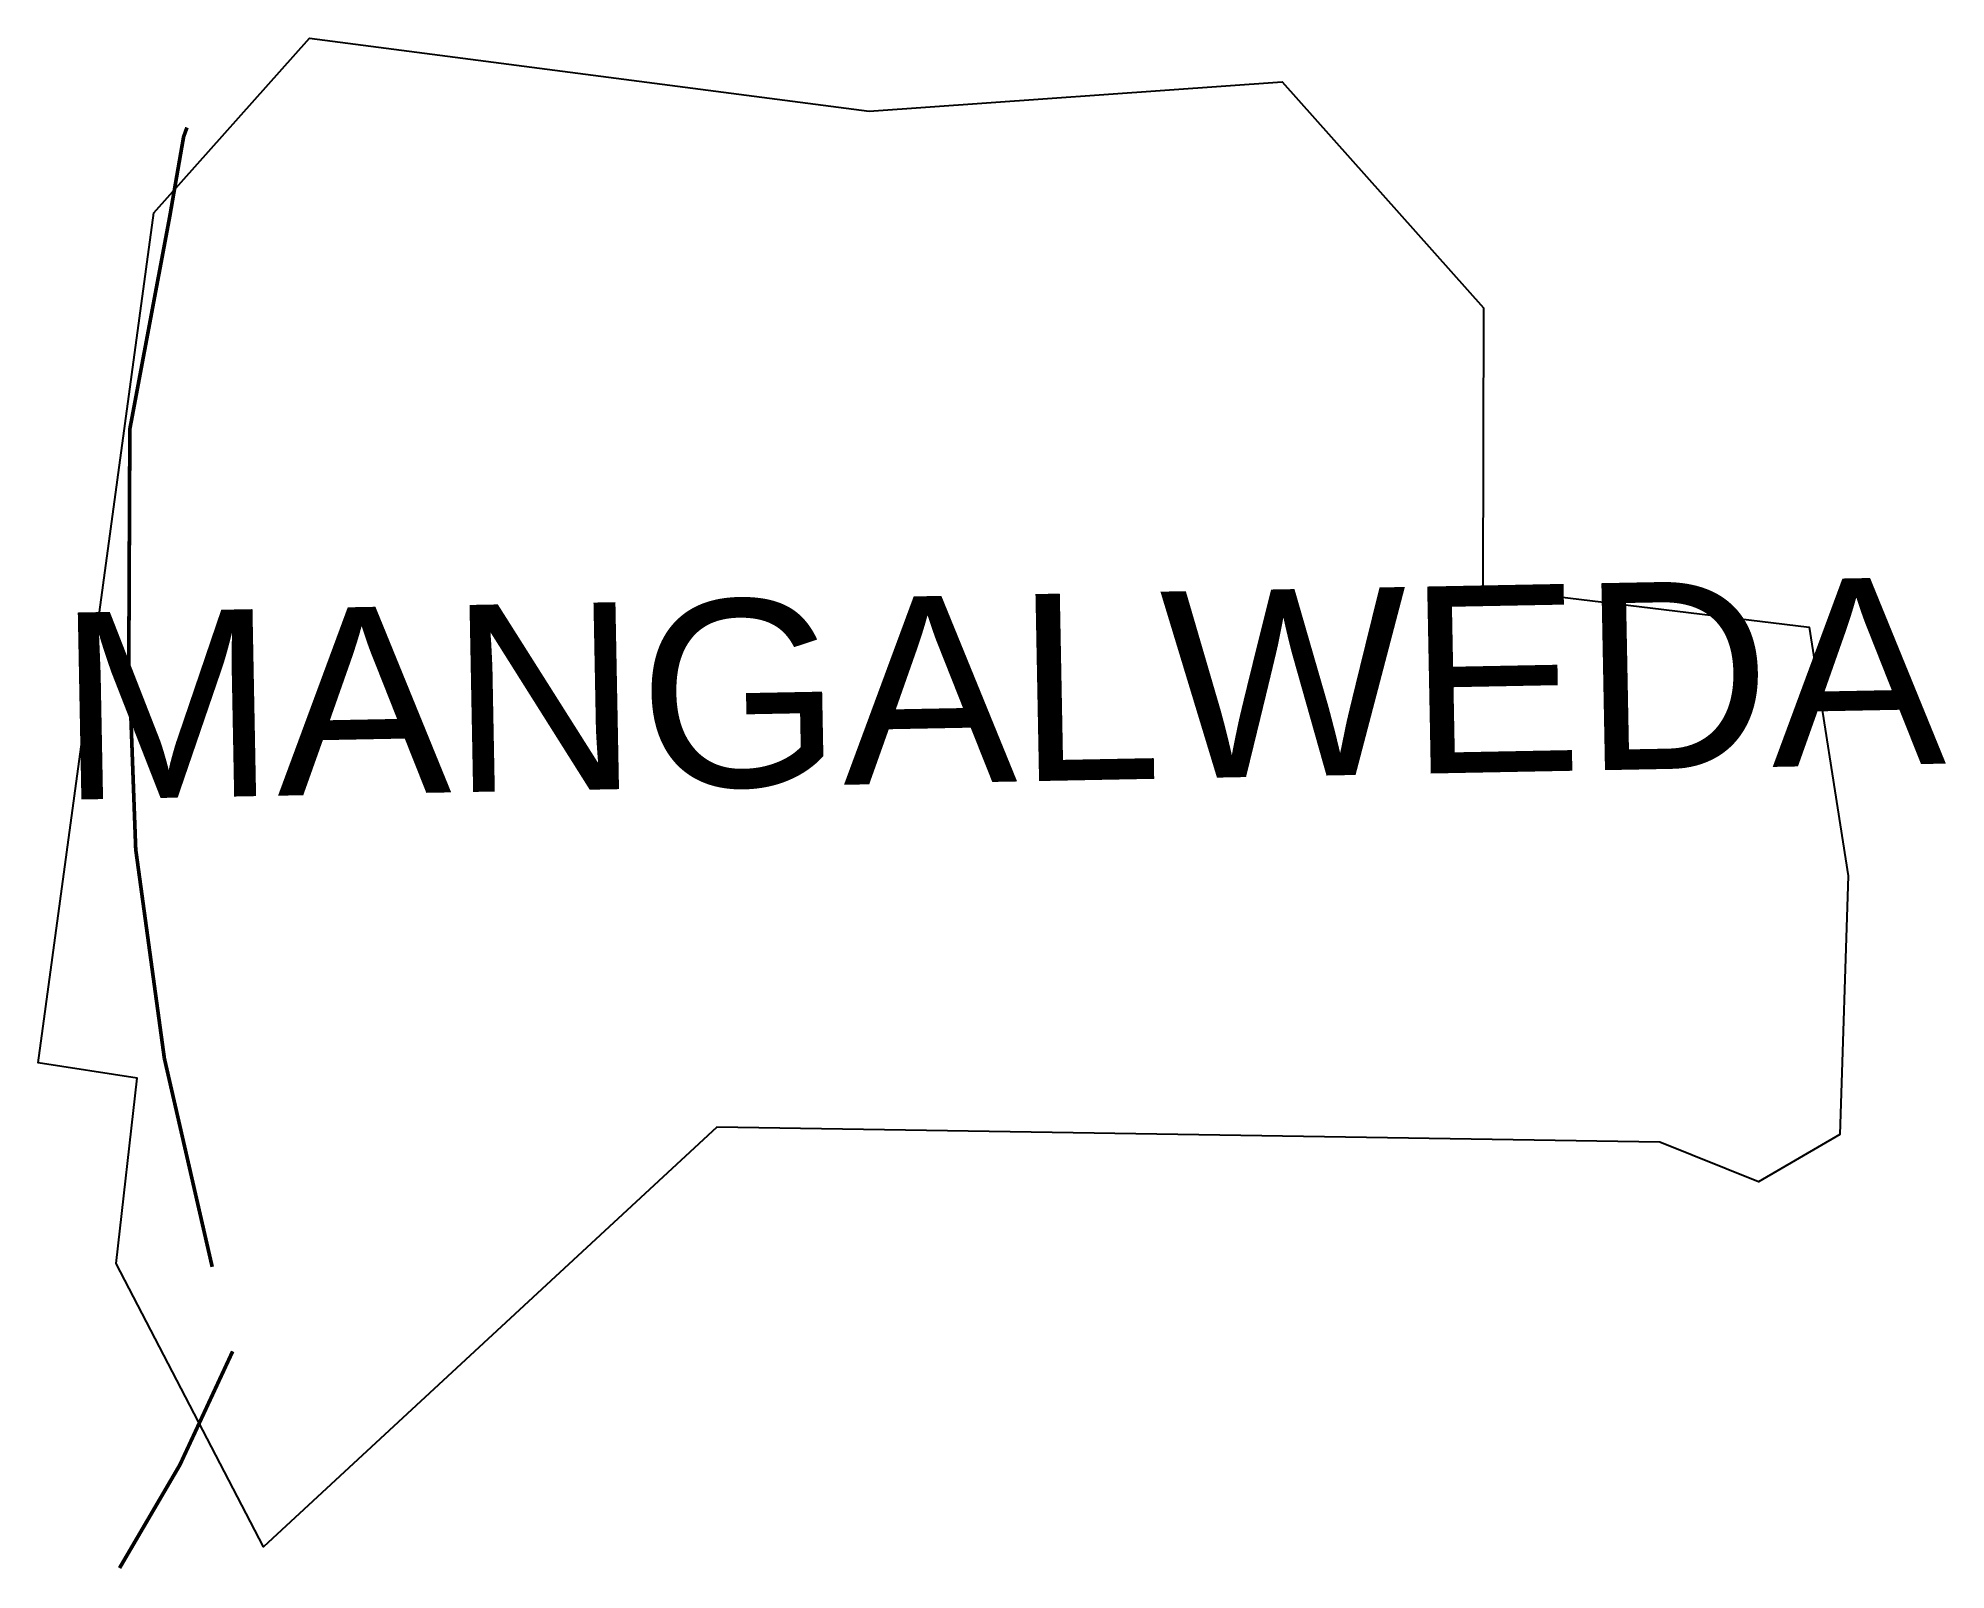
# Model space of a CAD drawing. Header units: metres. Extents: x 261902 to 262420, y 2168860 to 2169275.
import ezdxf

# ---------------------------------------------------------------- set-up
doc = ezdxf.new("R2010")
doc.units = ezdxf.units.M
for name, color, linetype in [('SEAWALL', 170, 'Continuous'), ('village', 3, 'Continuous'), ('VILLAGE NAME', 250, 'Continuous')]:
    doc.layers.add(name, color=color, linetype=linetype)
doc.styles.get("Standard").update_dxf_attribs({"font": 'simplex.shx'})

msp = doc.modelspace()

# ---------------------------------------------------------------- linework, layer by layer
at = {"layer": 'SEAWALL', "color": 30, "const_width": 1, "flags": 128}
for points in [[(261942.31, 2169250.92), (261941.4, 2169248.4), (261937.61, 2169226.62), (261926.81, 2169169.11), (261926.53, 2169106.18), (261928.41, 2169054.99), (261936.18, 2168998.32)], [(261936.18, 2168998.32), (261949.16, 2168941.75)], [(261954.71, 2168918.81), (261940.39, 2168888.01), (261924.02, 2168860.02)]]:
    msp.add_lwpolyline(points, dxfattribs=at)
at = {"layer": 'village', "color": 3, "true_color": 0x00ff00}
msp.add_polyline3d([(262393.11, 2169047.88, 0), (262390.89, 2168977.67, 0), (262368.78, 2168964.8, 0), (262342.01, 2168975.54, 0), (262086.14, 2168979.66, 0), (261963.08, 2168865.79, 0), (261923.08, 2168942.69, 0), (261928.76, 2168992.91, 0), (261901.93, 2168997.08, 0), (261933.28, 2169227.74, 0), (261975.54, 2169275.17, 0), (262127.41, 2169255.37, 0), (262239.56, 2169263.3, 0), (262294.17, 2169201.96, 0), (262294.02, 2169126.07, 0), (262382.56, 2169115.3, 0)], close=True, dxfattribs=at)

# ---------------------------------------------------------------- texts
at = {"layer": 'VILLAGE NAME', "insert": (261906.87, 2169119.2), "char_height": 50.748, "attachment_point": 1, "rotation": 1.1028}
msp.add_mtext_dynamic_manual_height_columns('{\\fArial|b0|i0|c0|p34;MANGALWEDA}', width=726.9295, gutter_width=543.74, heights=[0], dxfattribs=at)

doc.saveas('drawing.dxf')
